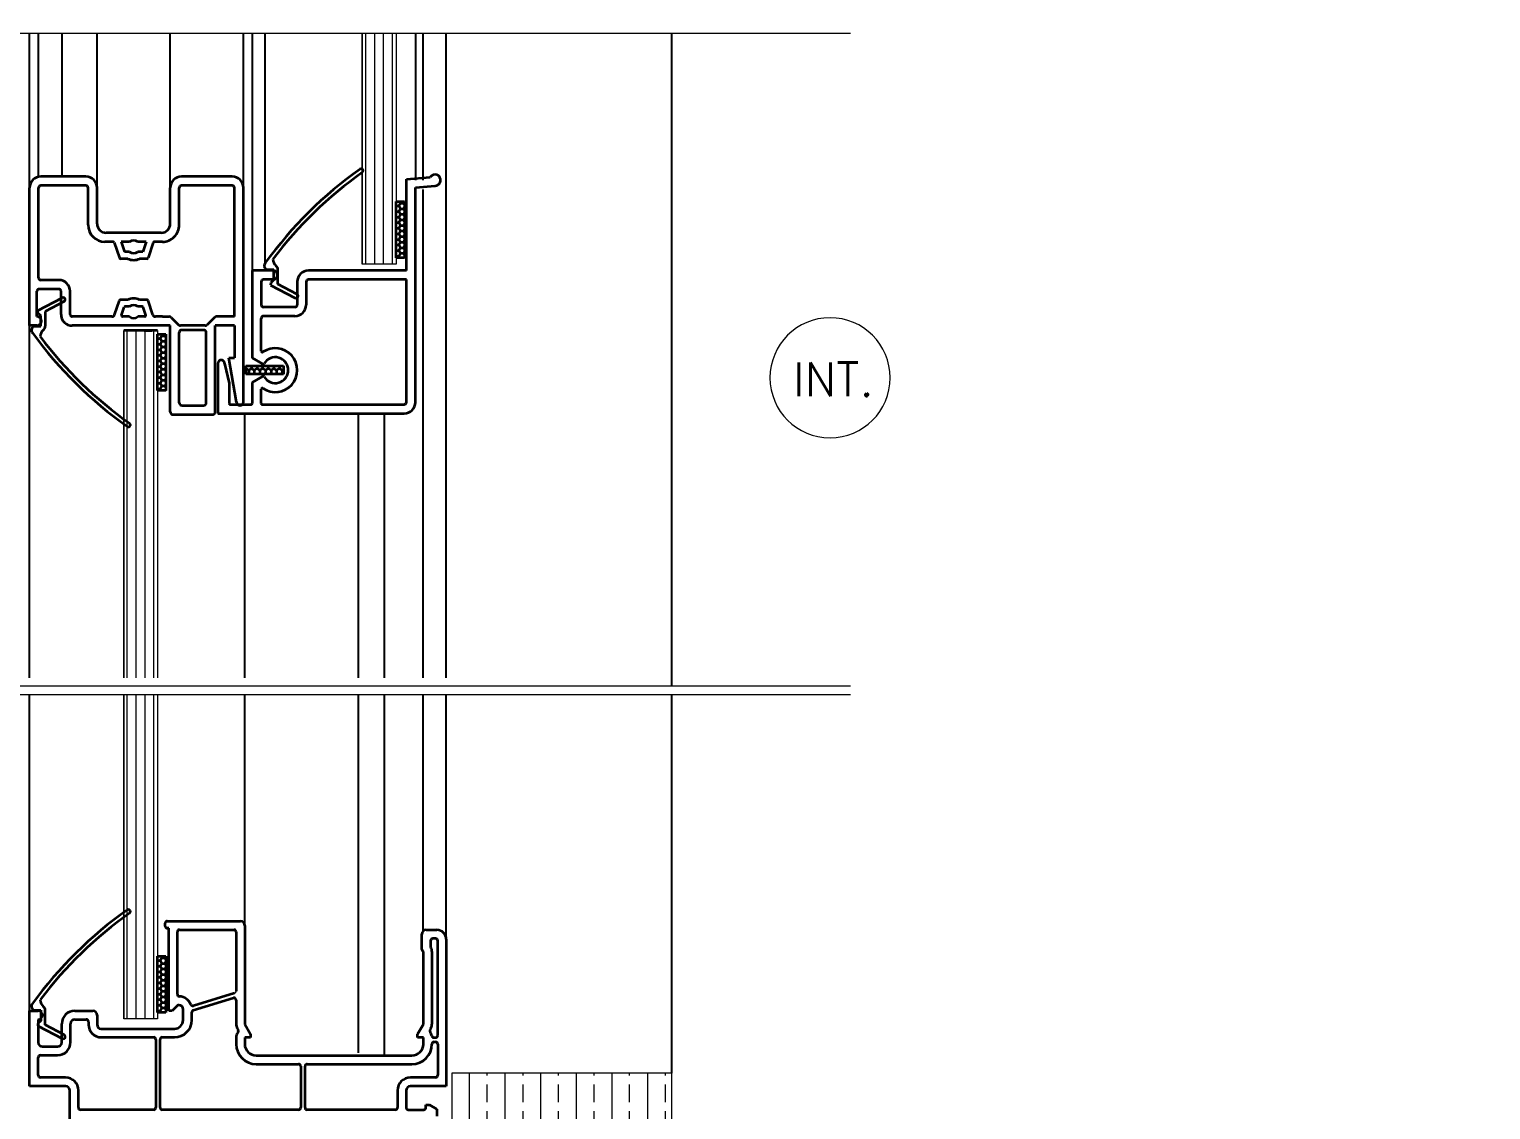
# Model space of a CAD drawing. Header units: metres. Extents: x -2 to 690, y -116 to 73.
# Drawn here: x 151.9503 to 152.2109, y 28.9035 to 29.0961 of the extents above; entities that cross this region are included whole.
import ezdxf

# ---------------------------------------------------------------- set-up
doc = ezdxf.new("R2010")
doc.units = ezdxf.units.M
doc.header["$LTSCALE"] = 5
doc.header["$MEASUREMENT"] = 0
doc.layers.get('0').update_dxf_attribs({"color": 30})
for name, color, linetype, lineweight in [('A-ANNO-SYMB', 3, 'Continuous', 18), ('A-ANNO-TEXT', 3, 'Continuous', 18), ('A-DETL-PATT', 8, 'Continuous', 18), ('A-ELEV-IDEN', 3, 'Continuous', 18), ('A-ELEV-MBE1', 7, 'Continuous', 35), ('A-ELEV-MBE2', 4, 'Continuous', 25), ('A-FURN', 8, 'Continuous', 18)]:
    doc.layers.add(name, color=color, linetype=linetype, lineweight=lineweight)
doc.styles.add('E-ROMANS', font='romans.shx', dxfattribs={"width": 0.8})
doc.dimstyles.new('E-0100_TICK_12', dxfattribs={"dimscale": 0.001, "dimtxt": 120, "dimasz": 120, "dimexe": 60, "dimexo": 40, "dimgap": 60, "dimtad": 0, "dimzin": 0, "dimdsep": 46, "dimtxsty": 'E-ROMANS', "dimblk": 'OBLIQUE', "dimcen": 60, "dimclrd": 256, "dimclre": 256, "dimclrt": 256, "dimadec": 0, "dimazin": 0, "dimtfac": 1, "dimtmove": 1, "dimatfit": 3, "dimldrblk": 'OPEN90', "dimfxl": 1, "dimtfill": 1, "dimtolj": 1, "dimtzin": 0, "dimlwd": -1, "dimarcsym": 0})

# ---------------------------------------------------------------- blocks, each defined once
blk = doc.blocks.new('_Oblique')
at = {"color": 0, "linetype": 'ByBlock', "lineweight": -2}
blk.add_line((-0.5, -0.5), (0.5, 0.5), dxfattribs=at)

msp = doc.modelspace()

# ---------------------------------------------------------------- hatches: boundary and pattern name
at = {"layer": 'A-DETL-PATT'}
h = msp.add_hatch(dxfattribs=at)
h.set_pattern_fill('BRASS', color=256, scale=0.001, angle=90, style=0)
h.set_pattern_definition([(90, (1.279851304013619, -0.7227296576386308), (-0.00635, 3.888253587292846e-19), []), (90, (1.276676304013619, -0.7227296576386308), (-0.00635, 3.888253587292846e-19), [0.003175, -0.0015875])])
h.paths.add_polyline_path([(152.0649116973536, 28.89997238655144), (152.0649116973536, 28.90997238655144), (152.0256961535204, 28.90997238655144), (152.0256961535204, 28.89997238655144)])

# ---------------------------------------------------------------- linework, layer by layer
at = {"layer": 'A-ANNO-SYMB'}
for p, q in [((152.0097201179787, 29.09532380908684), (152.0097201179787, 29.05420059116921)), ((152.0097201179787, 29.05420059116921), (152.0097201179787, 29.09532380908684)), ((152.0103345779252, 29.05420059116921), (152.0103345779252, 29.09532380908684)), ((152.0119273133359, 29.05420059116921), (152.0119273133359, 29.09532380908684)), ((152.0135200487757, 29.05420059116921), (152.0135200487757, 29.09532380908684)), ((152.0151127841864, 29.05420059116921), (152.0151127841864, 29.09532380908684)), ((152.0157399054051, 29.09532380908684), (152.0157399054051, 29.05420059116921)), ((152.0157399054051, 29.09532380908684), (152.0157399054051, 29.05420059116921)), ((152.0157399054051, 29.05420059116921), (152.0097201179787, 29.05420059116921)), ((151.9671760981336, 29.04237204293065), (151.9671760981336, 28.98043099773975)), ((151.9671760981336, 29.04237204293065), (151.97319588556, 29.04237204293065)), ((151.9671760981336, 28.98043099773975), (151.9671760981336, 29.04237204293065)), ((151.9677905580802, 28.98043099773975), (151.9677905580802, 29.04237204293065)), ((151.9693832934908, 28.98043099773975), (151.9693832934908, 29.04237204293065)), ((151.9709760289306, 28.98043099773975), (151.9709760289306, 29.04237204293065)), ((151.9725687643413, 28.98043099773975), (151.9725687643413, 29.04237204293065)), ((151.97319588556, 29.04237204293065), (151.97319588556, 28.98043099773975)), ((151.97319588556, 29.04237204293065), (151.97319588556, 28.98043099773975)), ((151.9671760981336, 28.97743837469796), (151.9671760981336, 28.91965235135911)), ((151.9671760981336, 28.91965235135911), (151.9671760981336, 28.97743837469796)), ((151.9677905580802, 28.91965235135911), (151.9677905580802, 28.97743837469796)), ((151.9693832934908, 28.91965235135911), (151.9693832934908, 28.97743837469796)), ((151.9709760289306, 28.91965235135911), (151.9709760289306, 28.97743837469796)), ((151.9725687643413, 28.91965235135911), (151.9725687643413, 28.97743837469796)), ((151.97319588556, 28.97743837469796), (151.97319588556, 28.91965235135911)), ((151.97319588556, 28.97743837469796), (151.97319588556, 28.91965235135911)), ((151.97319588556, 28.91965235135911), (151.9671760981336, 28.91965235135911)), ((151.9731326778028, 28.91965235135911), (151.9698438738314, 28.91965235135911))]:
    msp.add_line(p, q, dxfattribs=at)
msp.add_lwpolyline([(152.0256961535204, 28.89997238655144), (152.0649116973536, 28.89997238655144), (152.0649116973536, 28.90997238655144), (152.0256961535204, 28.90997238655144)], close=True, dxfattribs=at)
at = {"layer": 'A-ANNO-TEXT'}
for start, end in [(0, 180), (180, 0)]:
    msp.add_arc((152.0931260253638, 29.03395235974612), 0.01071215401680092, start, end, dxfattribs=at)
at = {"layer": 'A-ELEV-IDEN'}
for p, q in [((152.0967859278941, 29.09532380908684), (151.9280879328186, 29.09532380908684)), ((152.096785927894, 28.9789738893295), (151.9280879328185, 28.9789738893295)), ((152.096785927894, 28.97743837469796), (151.9280879328185, 28.97743837469796))]:
    msp.add_line(p, q, dxfattribs=at)
at = {"layer": 'A-ELEV-MBE1'}
for p, q in [((151.9503863215986, 29.04324810666629), (151.9503863215986, 29.06782890531656)), ((151.9519915982282, 29.0517761388536), (151.9519915982282, 29.06782890531656)), ((151.9604193006425, 29.06983550112534), (151.9523929174074, 29.06983550112534)), ((151.9604193006425, 29.06983550112534), (151.9523929174074, 29.06983550112534)), ((151.9604193006425, 29.06823022448123), (151.9523929174074, 29.06823022448123)), ((151.9608206197927, 29.0612071391505), (151.9608206197927, 29.06782890531656)), ((151.9624258964513, 29.06140779873283), (151.9624258964513, 29.06782890531656)), ((151.9754687691938, 29.06140779873283), (151.9754687691938, 29.06782890531656)), ((151.9770740458525, 29.0612071391505), (151.9770740458525, 29.06782890531656)), ((151.9865050461276, 29.06983550112534), (151.9774753650026, 29.06983550112534)), ((151.9865050461276, 29.06983550112534), (151.9774753650026, 29.06983550112534)), ((151.9865050461276, 29.06823022448123), (151.9774753650026, 29.06823022448123)), ((151.9869063653068, 29.04485338331768), (151.9869063653068, 29.06782890531656)), ((151.9885116419364, 29.02960321665785), (151.9885116419364, 29.06782890531656)), ((152.0175681267765, 29.06934767404062), (152.0218350281257, 29.06972097953156)), ((152.0175681267765, 29.05306884154459), (152.0175681267765, 29.06934767404062)), ((152.0175681267765, 29.05306884154459), (152.0175681267765, 29.06787670900565)), ((152.0191734034351, 29.06787670900565), (152.0226845441402, 29.06818389401349)), ((152.0191734034351, 29.02959167058623), (152.0191734034351, 29.06787670900565)), ((152.0157399054051, 29.0553253208044), (152.0157399054051, 29.0653582998483)), ((152.0157399054051, 29.0653582998483), (152.0172433288144, 29.0653582998483)), ((152.0162266774468, 29.06459053931656), (152.0165133698219, 29.06508710507376)), ((152.016513460655, 29.06508733751878), (152.0163547848542, 29.06536217207656)), ((152.0165132139418, 29.06508729996029), (152.017086598692, 29.06508729996029)), ((152.0170867544557, 29.06508710513197), (152.0172433288144, 29.0653582998483)), ((152.0172433288144, 29.06481630007227), (152.0170868453178, 29.0650873374533)), ((152.0172433288144, 29.0653582998483), (152.0172433288144, 29.0553253208044)), ((152.0157399054051, 29.0645907343195), (152.0162265215667, 29.0645907343195)), ((152.0157399054051, 29.06359760303065), (152.0162265215667, 29.06359760303065)), ((152.0157399054051, 29.06260447174907), (152.0162265215667, 29.06260447174907)), ((152.0162266773304, 29.06359740784581), (152.0165133697055, 29.06409397361029)), ((152.0162266772431, 29.06260427638233), (152.0165133696182, 29.06310084214681)), ((152.0165134607714, 29.06409420604803), (152.0162267683963, 29.06459077181251)), ((152.0165134608587, 29.06310107458456), (152.0162267684836, 29.06359764034903)), ((152.0165134609751, 29.06210794312108), (152.0162267686, 29.06260450888556)), ((152.0165132139418, 29.06409416867871), (152.017086598692, 29.06409416867871)), ((152.0165132139418, 29.06310103738986), (152.017086598692, 29.06310103738986)), ((152.0170867543684, 29.06409397366849), (152.0172433288144, 29.06436516856673)), ((152.0170867542519, 29.06310084220502), (152.0172433288144, 29.06337203727788)), ((152.0170867541646, 29.06210771074155), (152.0172433288144, 29.06237890598902)), ((152.0172433288144, 29.06382316879069), (152.0170868454051, 29.06409420598982)), ((152.0172433288144, 29.06283003750184), (152.0170868455216, 29.06310107452635)), ((151.9738634925352, 29.05980252208872), (151.9640311730809, 29.05980252208872)), ((152.0157399054051, 29.06161134046022), (152.0162265215667, 29.06161134046022)), ((152.0157399054051, 29.06061820917865), (152.0162265215667, 29.06061820917865)), ((152.0157399054051, 29.05962507788979), (152.0162265215667, 29.05962507788979)), ((152.0162266771267, 29.06161114491886), (152.0165133695018, 29.06210771068334)), ((152.0162266770394, 29.06061801345539), (152.0165133694145, 29.06111457921986)), ((152.016226676923, 29.05962488199191), (152.0165133692981, 29.06012144775639)), ((152.0165134610624, 29.06111481165761), (152.0162267686873, 29.06161137742209)), ((152.0165134611788, 29.06012168019413), (152.0162267688038, 29.06061824595861)), ((152.0165134612662, 29.05912854873066), (152.0162267688911, 29.05962511449514)), ((152.0165132139418, 29.06210790610101), (152.017086598692, 29.06210790610101)), ((152.0165132139418, 29.06111477481943), (152.017086598692, 29.06111477481943)), ((152.0165132139418, 29.06012164353058), (152.017086598692, 29.06012164353058)), ((152.0170867540482, 29.06111457927807), (152.0172433288144, 29.06138577470745)), ((152.0170867539609, 29.0601214478146), (152.0172433288144, 29.0603926434186)), ((152.0172433288144, 29.06183690622027), (152.0170868456089, 29.06210794306287)), ((152.0172433288144, 29.06084377493142), (152.0170868457253, 29.0611148115994)), ((152.0172433288144, 29.05985064364257), (152.0170868458126, 29.06012168013593)), ((151.9652911629136, 29.05819724543733), (151.9638305134913, 29.05819724543733)), ((151.9654815253061, 29.05806003999067), (151.9663933529127, 29.0553245571781)), ((151.966704872776, 29.05819724543733), (151.9673068515158, 29.05639130921088)), ((151.9682290808314, 29.05819724543733), (151.966704872776, 29.05819724543733)), ((151.9711897928691, 29.05819724543733), (151.9696655848138, 29.05819724543733)), ((151.9711897928691, 29.05819724543733), (151.9705878141294, 29.05639130921088)), ((151.9724131403391, 29.05806003999067), (151.9715013127324, 29.0553245571781)), ((151.9740641521248, 29.05819724543733), (151.9726035027315, 29.05819724543733)), ((152.0157399054051, 29.05863194660094), (152.0162265215667, 29.05863194660094)), ((152.0157399054051, 29.05763881531937), (152.0162265215667, 29.05763881531937)), ((152.0162266768357, 29.05863175052844), (152.0165133692107, 29.05912831629292)), ((152.0162266767192, 29.05763861906496), (152.0165133690943, 29.05813518482944)), ((152.0162266766319, 29.05664548760149), (152.016513369007, 29.05714205336597)), ((152.0165134613826, 29.05813541726718), (152.0162267690075, 29.05863198303166)), ((152.0165134614699, 29.05714228580371), (152.0162267690948, 29.05763885156819)), ((152.0165132139418, 29.05912851224901), (152.017086598692, 29.05912851224901)), ((152.0165132139418, 29.05813538096016), (152.017086598692, 29.05813538096016)), ((152.0165132139418, 29.05714224967858), (152.017086598692, 29.05714224967858)), ((152.0170867538445, 29.05912831635112), (152.0172433288144, 29.05939951213702)), ((152.0170867537572, 29.05813518488765), (152.0172433288144, 29.05840638084817)), ((152.0170867536408, 29.05714205342418), (152.0172433288144, 29.05741324955932)), ((152.0172433288144, 29.05885751236099), (152.017086845929, 29.05912854867245)), ((152.0172433288144, 29.05786438107214), (152.0170868460163, 29.05813541720898)), ((152.0172433288144, 29.05687124979056), (152.0170868461327, 29.0571422857455)), ((151.9678891031844, 29.05518735172416), (151.9665837153052, 29.05518735172416)), ((151.9682290808314, 29.05639130921088), (151.9673068515158, 29.05639130921088)), ((151.9705878141294, 29.05639130921088), (151.9696655848138, 29.05639130921088)), ((151.97131095034, 29.05518735172416), (151.9700055624316, 29.05518735172416)), ((152.0157399054051, 29.05664568403052), (152.0162265215667, 29.05664568403052)), ((152.0157399054051, 29.05565255274894), (152.0162265215667, 29.05565255274894)), ((152.0172433288144, 29.0553253208044), (152.0157399054051, 29.0553253208044)), ((152.0162266765155, 29.05565235613802), (152.0165133688906, 29.05614892190249)), ((152.0165134615863, 29.05614915434024), (152.0162267692112, 29.05664572010472)), ((152.0164134818378, 29.05532919303267), (152.0162267692985, 29.05565258864124)), ((152.0165132139418, 29.05614911838973), (152.017086598692, 29.05614911838973)), ((152.0170867535535, 29.0561489219607), (152.0172433288144, 29.05642011827775)), ((152.0172433288144, 29.05587811850171), (152.0170868462201, 29.05614915428203)), ((152.0171868674415, 29.05532919303267), (152.0172433288144, 29.05542698698889)), ((151.9938401313456, 29.05306884154459), (151.9900777642224, 29.05306884154459)), ((151.9900777642224, 29.05306884154459), (151.9900777642224, 29.03748893944328)), ((151.9925805153225, 29.05328229000486), (151.9939194750814, 29.05327532927084)), ((151.9939009354175, 29.05327461330205), (151.9938909995444, 29.05136335662144)), ((151.9946517301914, 29.05063380239779), (151.9946654380956, 29.05327063894845)), ((152.0175681267765, 29.05306884154459), (152.0001101668358, 29.05306884154459)), ((151.9516906088583, 29.04485338331768), (151.9516906088583, 29.04936822388015)), ((151.9555970734118, 29.04976954304482), (151.9520919280376, 29.04976954304482)), ((151.9555970734118, 29.05137481968893), (151.9523929174074, 29.05137481968893)), ((151.955998392591, 29.04525470247507), (151.955998392591, 29.04936822388015)), ((151.9576036692206, 29.04525470247507), (151.9576036692206, 29.04936822388015)), ((151.9916830408519, 29.05106224573581), (151.9916830408519, 29.04694872433072)), ((151.9938401313456, 29.05146356490048), (151.9920843600312, 29.05146356490048)), ((151.9933789454126, 29.05090709865806), (151.9933640869176, 29.05044236891161)), ((151.9933640869176, 29.05044236891161), (151.9976998696411, 29.04818456096735)), ((151.9938909995444, 29.05136335662144), (151.9933789454126, 29.05090709865806)), ((151.998052973785, 29.04886264472487), (151.9946517301914, 29.05063380239779)), ((151.998103571027, 29.05106224573581), (151.998103571027, 29.04694872433072)), ((151.9997088476857, 29.05106224573581), (151.9997088476857, 29.04694872433072)), ((152.0175681267765, 29.05146356490048), (152.0001101668358, 29.05146356490048)), ((152.0175681267765, 29.02959167058623), (152.0175681267765, 29.05146356490048)), ((152.0175681267765, 29.03119694723035), (152.0175681267765, 29.05146356490048)), ((151.9518567625391, 29.04595965559463), (151.9561925452335, 29.04821746353889)), ((151.9565456494065, 29.04753937978137), (151.9531444058129, 29.04576822210845)), ((151.9655501280403, 29.04519639693797), (151.9663933529127, 29.04772607157691)), ((151.9678891031844, 29.04786327702357), (151.9665837153052, 29.04786327702357)), ((151.9682290808314, 29.04665931954412), (151.9674514787521, 29.04665931954412)), ((151.970443186864, 29.04665931954412), (151.9696655848138, 29.04665931954412)), ((151.97131095034, 29.04786327702357), (151.9700055624316, 29.04786327702357)), ((151.9723445376048, 29.04519639693797), (151.9715013127324, 29.04772607157691)), ((151.9518716210341, 29.04549492585545), (151.9518567625391, 29.04595965559463)), ((151.9523836751659, 29.04503866789208), (151.9518716210341, 29.04549492585545)), ((151.952393611039, 29.04312741121146), (151.9523836751659, 29.04503866789208)), ((151.9531444058129, 29.04576822210845), (151.9531581137171, 29.04313138555779)), ((151.9650742220301, 29.04485338331768), (151.9580049883998, 29.04485338331768)), ((151.9650742220301, 29.04485338331768), (151.9638305134913, 29.04485338331768)), ((151.9667929106699, 29.0451174970284), (151.9672611163596, 29.04652211409018)), ((151.9682290808314, 29.04485338331768), (151.9669832730624, 29.04485338331768)), ((151.9682290808314, 29.04485338331768), (151.9669832730624, 29.04485338331768)), ((151.9709113925537, 29.04485338331768), (151.9696655848138, 29.04485338331768)), ((151.9709113925537, 29.04485338331768), (151.9696655848138, 29.04485338331768)), ((151.9711017549461, 29.0451174970284), (151.9706335492565, 29.04652211409018)), ((151.9740641521248, 29.04485338331768), (151.972820443586, 29.04485338331768)), ((151.9740641521248, 29.04485338331768), (151.972820443586, 29.04485338331768)), ((151.9740641521248, 29.04485338331768), (151.9752609793986, 29.04485338331768)), ((151.975615698776, 29.04470645373556), (151.9769271162704, 29.04339503624113)), ((151.9833482228468, 29.04470645373556), (151.9820368053524, 29.04339503624113)), ((151.9869063653068, 29.04485338331768), (151.9837029422242, 29.04485338331768)), ((151.9916830408519, 29.03871577465077), (151.9916830408519, 29.04454080935728)), ((151.9977022518769, 29.04654740516606), (151.9920843600312, 29.04654740516606)), ((151.9977022518769, 29.04494212852194), (151.9920843600312, 29.04494212852194)), ((151.9516906088583, 29.04324810666629), (151.9503863215986, 29.04324810666629)), ((151.951073190944, 29.04311973450138), (151.9524121507029, 29.0431266952354)), ((151.9754687691938, 29.04324810666629), (151.9580049883998, 29.04324810666629)), ((151.97319588556, 29.04237204293065), (151.9671760981336, 29.04237204293065)), ((151.9708130530389, 29.04237204293065), (151.9721579012885, 29.04237204293065)), ((151.97319588556, 29.04171602705799), (151.9746993089693, 29.04171602705799)), ((151.97319588556, 29.03168304802137), (151.97319588556, 29.04171602705799)), ((151.9736826576018, 29.04094826652625), (151.9739693499768, 29.04144483228345)), ((151.9739694408099, 29.04144506472847), (151.9738107650091, 29.04171989928625)), ((151.9739691940967, 29.04144502717725), (151.9745425788469, 29.04144502717725)), ((151.9745427346106, 29.04144483234893), (151.9746993089693, 29.04171602705799)), ((151.9746993089693, 29.04117402728923), (151.9745428254436, 29.04144506467026)), ((151.9746993089693, 29.04171602705799), (151.9746993089693, 29.03168304802137)), ((151.9754687691938, 29.02789764873058), (151.9754687691938, 29.04324810666629)), ((151.9770740458525, 29.02950292538197), (151.9770740458525, 29.04204414917956)), ((151.9816820859751, 29.04324810666629), (151.9772818356477, 29.04324810666629)), ((151.9814885566202, 29.04244546834423), (151.9774753650026, 29.04244546834423)), ((151.9818898757703, 29.02950292538197), (151.9818898757703, 29.04204414917956)), ((151.9869063653068, 29.04324810666629), (151.983495152429, 29.04324810666629)), ((151.983495152429, 29.02789764873058), (151.983495152429, 29.04324810666629)), ((151.9869063653068, 29.04324810666629), (151.9869063653068, 29.03752927009817)), ((151.97319588556, 29.04094846152919), (151.9736825017216, 29.04094846152919)), ((151.97319588556, 29.03995533024761), (151.9736825017216, 29.03995533024761)), ((151.97319588556, 29.03896219895876), (151.9736825017216, 29.03896219895876)), ((151.9736826574853, 29.03995513506277), (151.9739693498604, 29.04045170081998)), ((151.973682657398, 29.0389620035993), (151.9739693497731, 29.0394585693565)), ((151.9739694408972, 29.04045193326499), (151.9736827485221, 29.0409484990222)), ((151.9739694410136, 29.03945880180152), (151.9736827486385, 29.03995536755872)), ((151.97396944113, 29.03846567033805), (151.973682748755, 29.03896223609525)), ((151.9739691940967, 29.0404518958884), (151.9745425788469, 29.0404518958884)), ((151.9739691940967, 29.03945876459955), (151.9745425788469, 29.03945876459955)), ((151.9745427344069, 29.03945856942198), (151.9746993089693, 29.03972976448756)), ((151.9745427345233, 29.04045170088546), (151.9746993089693, 29.04072289577642)), ((151.9746993089693, 29.04018089600038), (151.9745428255601, 29.04045193320679)), ((151.9746993089693, 29.03918776471153), (151.9745428256765, 29.03945880174331)), ((151.97319588556, 29.03796906767719), (151.9736825017216, 29.03796906767719)), ((151.97319588556, 29.03697593638833), (151.9736825017216, 29.03697593638833)), ((151.9736826572816, 29.03796887213582), (151.9739693496567, 29.03846543789303)), ((151.9736826571943, 29.03697574067235), (151.9739693495694, 29.03747230642955)), ((151.9736826570779, 29.03598260920888), (151.973969349453, 29.03647917496608)), ((151.9739694412173, 29.03747253887457), (151.9736827488423, 29.03796910463177)), ((151.9739694413338, 29.0364794074111), (151.9736827489587, 29.0369759731683)), ((151.9739691940967, 29.03846563331797), (151.9745425788469, 29.03846563331797)), ((151.9739691940967, 29.03747250202912), (151.9745425788469, 29.03747250202912)), ((151.9739691940967, 29.03647937074755), (151.9745425788469, 29.03647937074755)), ((151.9745427343196, 29.03846543795123), (151.9746993089693, 29.03873663320599)), ((151.9745427342031, 29.03747230648776), (151.9746993089693, 29.03774350191714)), ((151.9745427341158, 29.03647917502429), (151.9746993089693, 29.03675037063556)), ((151.9746993089693, 29.03819463342996), (151.9745428257638, 29.03846567027984)), ((151.9746993089693, 29.03720150214111), (151.9745428258802, 29.03747253881636)), ((151.9746993089693, 29.03620837085953), (151.9745428259675, 29.03647940735289)), ((151.9839576469867, 29.03651215958132), (151.9839576469867, 29.02758507477745)), ((151.9851616044952, 29.03651215958132), (151.9859642427955, 29.03300061691596)), ((151.9859101074007, 29.03752927009817), (151.9869063653068, 29.03752927009817)), ((151.9873076844569, 29.02960321665785), (151.9859101074007, 29.03752927009817)), ((151.9919341678223, 29.03641714432058), (151.9900777642224, 29.03748893944328)), ((151.97319588556, 29.03598280509948), (151.9736825017216, 29.03598280509948)), ((151.97319588556, 29.03498967381791), (151.9736825017216, 29.03498967381791)), ((151.97319588556, 29.03399654252906), (151.9736825017216, 29.03399654252906)), ((151.9736826569906, 29.0349894777454), (151.9739693493657, 29.0354860435026)), ((151.9736826568742, 29.03399634628193), (151.9739693492492, 29.03449291203913)), ((151.9739694414211, 29.03548627594762), (151.973682749046, 29.03598284170483)), ((151.9739694415375, 29.03449314448415), (151.9736827491624, 29.03498971024135)), ((151.9739694416248, 29.03350001302067), (151.9736827492497, 29.03399657877788)), ((151.9739691940967, 29.0354862394587), (151.9745425788469, 29.0354862394587)), ((151.9739691940967, 29.03449310816984), (151.9745425788469, 29.03449310816984)), ((151.9745427339994, 29.03548604356081), (151.9746993089693, 29.03575723934671)), ((151.9745427339121, 29.03449291209734), (151.9746993089693, 29.03476410805786)), ((151.9745427337957, 29.03349978063386), (151.9746993089693, 29.03377097677629)), ((151.9746993089693, 29.03521523957068), (151.9745428260839, 29.03548627588214)), ((151.9746993089693, 29.0342221082891), (151.9745428261712, 29.03449314441866)), ((151.9889660420494, 29.03560955991168), (151.9894626077921, 29.0353228675366)), ((151.9889662381219, 29.03609633132772), (151.9889662381219, 29.03459290793296)), ((151.9889662381219, 29.03609633132772), (151.9956925913475, 29.03609633132772)), ((151.9956925913475, 29.03459290793296), (151.9889662381219, 29.03459290793296)), ((151.9891918038674, 29.03459290793296), (151.9894628401862, 29.03474939081832)), ((151.9894626078503, 29.03474948288829), (151.9897338036289, 29.03459290793296)), ((151.9894628037482, 29.03532302280553), (151.9894628037482, 29.03474963804809)), ((151.9894628402444, 29.03532277546663), (151.989959405987, 29.03560946784171)), ((151.9899591735056, 29.03560955980982), (151.9904557392483, 29.03532286743473)), ((151.9899593694035, 29.03609633132772), (151.9899593694035, 29.03560971518062)), ((151.9919341678223, 29.03420379295756), (151.9900777642224, 29.03313199784214)), ((151.990184935149, 29.03459290793296), (151.9904559716424, 29.03474939092019)), ((151.9904557393065, 29.03474948278643), (151.9907269349396, 29.03459290793296)), ((151.9904559350298, 29.03532302280553), (151.9904559350298, 29.03474963804809)), ((151.9904559717006, 29.03532277556849), (151.9909525374723, 29.03560946794358)), ((151.9909523049618, 29.03560955970795), (151.9914488707336, 29.03532286733287)), ((151.9909525006851, 29.03609633132772), (151.9909525006851, 29.03560971518062)), ((151.9911780664306, 29.03459290793296), (151.9914491030986, 29.03474939102205)), ((151.9914488707918, 29.03474948268456), (151.9917200662212, 29.03459290793296)), ((151.9914490663113, 29.03532302280553), (151.9914490663113, 29.03474963804809)), ((151.9914491031568, 29.03532277567036), (151.9919456689285, 29.03560946805272)), ((151.991945436418, 29.03560955960609), (151.9924420021898, 29.03532286723101)), ((151.9919456319667, 29.03609633132772), (151.9919456319667, 29.03560971518062)), ((151.9921711977122, 29.03459290793296), (151.9924422345839, 29.03474939112391)), ((151.992442002248, 29.0347494825827), (151.9927131975028, 29.03459290793296)), ((151.992442197622, 29.03532302280553), (151.992442197622, 29.03474963804809)), ((151.9924422346421, 29.03532277577949), (151.9929388003847, 29.03560946815458)), ((151.9929385679033, 29.03560955950423), (151.993435133646, 29.03532286712914)), ((151.9929387632482, 29.03609633132772), (151.9929387632482, 29.03560971518062)), ((151.9931643290228, 29.03459290793296), (151.9934353660401, 29.03474939123305)), ((151.9934351337042, 29.03474948248084), (151.9937063287843, 29.03459290793296)), ((151.9934353289036, 29.03532302280553), (151.9934353289036, 29.03474963804809)), ((151.9934353660983, 29.03532277588136), (151.9939319318409, 29.03560946825644)), ((151.9939316993595, 29.03560955940236), (151.9944282651022, 29.03532286702728)), ((151.9939318945298, 29.03609633132772), (151.9939318945298, 29.03560971518062)), ((151.9941574603044, 29.03459290793296), (151.9944284974963, 29.03474939133492)), ((151.9944282651895, 29.0347494823717), (151.9946994600659, 29.03459290793296)), ((151.9944284601852, 29.03532302280553), (151.9944284601852, 29.03474963804809)), ((151.9944284975545, 29.03532277598322), (151.9949250633262, 29.03560946835831)), ((151.9949248308157, 29.0356095593005), (151.9954213965875, 29.03532286691814)), ((151.9949250258114, 29.03609633132772), (151.9949250258114, 29.03560971518062)), ((151.995150591586, 29.03459290793296), (151.9954216289525, 29.03474939143678)), ((151.9954213966457, 29.03474948226983), (151.9956925913475, 29.03459290793296)), ((151.9954215914667, 29.03532302280553), (151.9954215914667, 29.03474963804809)), ((151.9954216290107, 29.03532286691814), (151.995696463583, 29.03548154272619)), ((151.9956925913475, 29.03609633132772), (151.9956925913475, 29.03459290793296)), ((151.97319588556, 29.03300341124748), (151.9736825017216, 29.03300341124748)), ((151.97319588556, 29.03201027995863), (151.9736825017216, 29.03201027995863)), ((151.9746993089693, 29.03168304802137), (151.97319588556, 29.03168304802137)), ((151.9736826567868, 29.03300321481118), (151.9739693491619, 29.03349978057566)), ((151.9736826566704, 29.0320100833477), (151.9739693490455, 29.03250664911218)), ((151.9739694417412, 29.03250688154992), (151.9736827493661, 29.0330034473144)), ((151.9738694619927, 29.03168692024963), (151.9736827494534, 29.03201031585093)), ((151.9739691940967, 29.03349997688827), (151.9745425788469, 29.03349997688827)), ((151.9739691940967, 29.03250684559942), (151.9745425788469, 29.03250684559942)), ((151.9745427337084, 29.03250664917039), (151.9746993089693, 29.03277784548743)), ((151.9746993089693, 29.03322897700025), (151.9745428262877, 29.03350001295519)), ((151.9746993089693, 29.0322358457114), (151.974542826375, 29.03250688149172)), ((151.9746428475964, 29.03168692024963), (151.9746993089693, 29.03178471420586)), ((151.9859642427955, 29.03300061691596), (151.9859642427955, 29.0293910110039)), ((151.9900777642224, 29.03313199784214), (151.9900777642224, 29.0293910110039)), ((151.9916830408519, 29.0293910110039), (151.9916830408519, 29.03190516263465)), ((151.9775756947829, 29.02900127642977), (151.9813882268399, 29.02900127642977)), ((151.9861649023851, 29.02919035142884), (151.9898771046328, 29.02919035142884)), ((151.9918837004415, 29.02919035142884), (152.0171668076264, 29.02919035142884)), ((151.9759704181533, 29.02739599977838), (151.9829935034695, 29.02739599977838)), ((151.9839576469867, 29.02758507477745), (152.0161635097365, 29.02758507477745)), ((152.0161635097365, 29.02758507477745), (152.0171668076264, 29.02758507477745)), ((151.9745593994348, 28.93619498584201), (151.9745593994348, 28.93670658537201)), ((151.9749430990969, 28.93709028501951), (151.987988887141, 28.93709028501951)), ((151.9751988988619, 28.93581128618723), (151.9749430990969, 28.93581128618723)), ((151.9751988988619, 28.92110279966335), (151.9751988988619, 28.93581128618723)), ((151.9767336974519, 28.92404145000808), (151.9767336974519, 28.93517178677473)), ((151.9771173970848, 28.93555548642223), (151.9868377881839, 28.93555548642223)), ((151.987221487846, 28.93517178677473), (151.987221487846, 28.92461792478469)), ((151.988756286436, 28.93632288572451), (151.988756286436, 28.91873107622712)), ((152.0203475574862, 28.93205102963737), (152.0203475574862, 28.93473692717714)), ((152.0211149567812, 28.93550432647215), (152.0230334550333, 28.93550432647215)), ((152.0218823560762, 28.93358582822737), (152.0218823560762, 28.93262444507025)), ((152.0227776552683, 28.93396952787487), (152.0222660557383, 28.93396952787487)), ((152.0231613549012, 28.9167030436937), (152.0231613549012, 28.93358582822737)), ((152.0246961535204, 28.93384162799237), (152.0246961535204, 28.90767331197174)), ((151.97319588556, 28.92077708100158), (151.97319588556, 28.9308100600382)), ((151.97319588556, 28.9308100600382), (151.9746993089693, 28.9308100600382)), ((151.97319588556, 28.9300424945094), (151.9736825017216, 28.9300424945094)), ((151.9736826574853, 28.92904916804298), (151.9739693498604, 28.92954573380019)), ((151.9736826576018, 28.93004229950646), (151.9739693499768, 28.93053886526366)), ((151.9739694408972, 28.9295459662452), (151.9736827485221, 28.93004253200241)), ((151.9739694408099, 28.93053909770868), (151.9738107650091, 28.93081393226646)), ((151.9739691940967, 28.93053906015746), (151.9745425788469, 28.93053906015746)), ((151.9739691940967, 28.92954592886861), (151.9745425788469, 28.92954592886861)), ((151.9745427346106, 28.93053886532914), (151.9746993089693, 28.9308100600382)), ((151.9745427345233, 28.92954573386567), (151.9746993089693, 28.92981692875663)), ((151.9746993089693, 28.93026806026944), (151.9745428254436, 28.93053909765047)), ((151.9746993089693, 28.92927492898059), (151.9745428255601, 28.929545966187)), ((151.9746993089693, 28.9308100600382), (151.9746993089693, 28.92077708100158)), ((152.0206033572512, 28.91873107622712), (152.0206033572512, 28.93168927413979)), ((152.0221381558412, 28.93166732998987), (152.0221381558412, 28.91873107622712)), ((151.97319588556, 28.92904936322782), (151.9736825017216, 28.92904936322782)), ((151.97319588556, 28.92805623193897), (151.9736825017216, 28.92805623193897)), ((151.97319588556, 28.92706310065012), (151.9736825017216, 28.92706310065012)), ((151.973682657398, 28.92805603657951), (151.9739693497731, 28.92855260233671)), ((151.9736826572816, 28.92706290511603), (151.9739693496567, 28.92755947087324)), ((151.9739694410136, 28.92855283478173), (151.9736827486385, 28.92904940053893)), ((151.97396944113, 28.92755970331826), (151.973682748755, 28.92805626907546)), ((151.9739694412173, 28.92656657185478), (151.9736827488423, 28.92706313761198)), ((151.9739691940967, 28.92855279757976), (151.9745425788469, 28.92855279757976)), ((151.9739691940967, 28.92755966629818), (151.9745425788469, 28.92755966629818)), ((151.9745427344069, 28.92855260239492), (151.9746993089693, 28.92882379746777)), ((151.9745427343196, 28.92755947093145), (151.9746993089693, 28.9278306661862)), ((151.9745427342031, 28.92656633946797), (151.9746993089693, 28.92683753489735)), ((151.9746993089693, 28.92828179769174), (151.9745428256765, 28.92855283472352)), ((151.9746993089693, 28.92728866641017), (151.9745428257638, 28.92755970326005)), ((151.97319588556, 28.92606996936854), (151.9736825017216, 28.92606996936854)), ((151.97319588556, 28.92507683807969), (151.9736825017216, 28.92507683807969)), ((151.97319588556, 28.92408370679812), (151.9736825017216, 28.92408370679812)), ((151.9736826571943, 28.92606977365256), (151.9739693495694, 28.92656633940976)), ((151.9736826570779, 28.92507664218909), (151.973969349453, 28.92557320794629)), ((151.9736826569906, 28.92408351072561), (151.9739693493657, 28.92458007648282)), ((151.9739694413338, 28.92557344039131), (151.9736827489587, 28.92607000614851)), ((151.9739694414211, 28.92458030892783), (151.973682749046, 28.92507687468504)), ((151.9739694415375, 28.92358717746436), (151.9736827491624, 28.92408374322156)), ((151.9739691940967, 28.92656653500933), (151.9745425788469, 28.92656653500933)), ((151.9739691940967, 28.92557340372776), (151.9745425788469, 28.92557340372776)), ((151.9739691940967, 28.92458027243891), (151.9745425788469, 28.92458027243891)), ((151.9745427341158, 28.9255732080045), (151.9746993089693, 28.92584440361577)), ((151.9745427339994, 28.92458007654102), (151.9746993089693, 28.92485127232692)), ((151.9746993089693, 28.92629553512132), (151.9745428258802, 28.92656657179657)), ((151.9746993089693, 28.92530240383974), (151.9745428259675, 28.92557344032582)), ((151.9746993089693, 28.92430927255089), (151.9745428260839, 28.92458030886235)), ((151.9869499711103, 28.92425099098807), (151.9795906995032, 28.92200103586118)), ((151.97319588556, 28.92309057550927), (151.9736825017216, 28.92309057550927)), ((151.97319588556, 28.92209744422769), (151.9736825017216, 28.92209744422769)), ((151.9736826568742, 28.92309037925486), (151.9739693492492, 28.92358694501934)), ((151.9736826567868, 28.92209724779139), (151.9739693491619, 28.92259381355587)), ((151.9736826566704, 28.92110411632791), (151.9739693490455, 28.92160068209239)), ((151.9739694416248, 28.92259404599361), (151.9736827492497, 28.92309061175809)), ((151.9739694417412, 28.92160091453013), (151.9736827493661, 28.92209748029461)), ((151.9739691940967, 28.92358714115005), (151.9745425788469, 28.92358714115005)), ((151.9739691940967, 28.92259400986848), (151.9745425788469, 28.92259400986848)), ((151.9739691940967, 28.92160087857963), (151.9745425788469, 28.92160087857963)), ((151.9745427339121, 28.92358694507755), (151.9746993089693, 28.92385814103807)), ((151.9745427337957, 28.92259381361407), (151.9746993089693, 28.9228650097565)), ((151.9745427337084, 28.9216006821506), (151.9746993089693, 28.92187187846764)), ((151.9746993089693, 28.92331614126204), (151.9745428261712, 28.92358717739888)), ((151.9746993089693, 28.92232300998046), (151.9745428262877, 28.9225940459354)), ((151.9746993089693, 28.92132987869161), (151.974542826375, 28.92160091447193)), ((151.9767492143046, 28.92201361570085), (151.9758383982598, 28.92110279966335)), ((151.9795632118375, 28.92119016891855), (151.9867256052866, 28.92337993234731)), ((151.987221487846, 28.92301299855069), (151.987221487846, 28.91873107622712)), ((151.9503863215986, 28.92110279966335), (151.9519211201886, 28.92110279966335)), ((151.9503863215986, 28.90767331197174), (151.9503863215986, 28.92110279966335)), ((151.951073190944, 28.92123117182826), (151.9524121507029, 28.92122421109423)), ((151.9523836751659, 28.91931223844484), (151.9518716210341, 28.91885598048146)), ((151.9519211201886, 28.91956800107335), (151.9519211201886, 28.91547520481879)), ((151.952393611039, 28.92122349512545), (151.9523836751659, 28.91931223844484)), ((151.9531444058129, 28.91858268422118), (151.9531581137171, 28.92121952077185)), ((151.9584440142107, 28.92110279966335), (151.9616415112878, 28.92110279966335)), ((151.9584440142107, 28.91956800107335), (151.9604904123307, 28.91956800107335)), ((151.9608741119928, 28.91918430142585), (151.9608741119928, 28.91867270188857)), ((151.9624089105828, 28.92033540036835), (151.9624089105828, 28.91867270188857)), ((151.97319588556, 28.92110431293884), (151.9736825017216, 28.92110431293884)), ((151.9746993089693, 28.92077708100158), (151.97319588556, 28.92077708100158)), ((151.9738694619927, 28.92078095322984), (151.9736827494534, 28.92110434883114)), ((151.9758383982598, 28.92110279966335), (151.9751988988619, 28.92110279966335)), ((151.9777568965119, 28.91944010119085), (151.9777568965119, 28.92135859942835)), ((151.9792916951019, 28.91944010119085), (151.9792916951019, 28.92082323512193)), ((151.9518716210341, 28.91885598048146), (151.9518567625391, 28.918391250735)), ((151.9518567625391, 28.918391250735), (151.9561925452335, 28.91613344279074)), ((151.9565456494065, 28.91681152654826), (151.9531444058129, 28.91858268422118)), ((151.9561418163257, 28.91547520481879), (151.9561418163257, 28.91880060177107)), ((151.9576766149157, 28.91547520481879), (151.9576766149157, 28.91880060177107)), ((151.9631763098778, 28.91790530259357), (151.9762220979219, 28.91790530259357)), ((151.9631763098778, 28.91637050400357), (151.9725130013148, 28.91637050400357)), ((151.9740477999048, 28.91637050400357), (151.9762220979219, 28.91637050400357)), ((151.987221487846, 28.9163193440462), (151.987221487846, 28.9151682451037)), ((151.9874271118506, 28.91796367692485), (151.987580806036, 28.9176974708015)), ((151.988756286436, 28.91873107622712), (151.989779485496, 28.9169588434587)), ((151.988756286436, 28.9163193440462), (151.988756286436, 28.9151682451037)), ((151.989779485496, 28.9163193440462), (151.988756286436, 28.9163193440462)), ((151.989779485496, 28.9169588434587), (151.989779485496, 28.9163193440462)), ((152.0195801581912, 28.9169588434587), (152.0206033572512, 28.91873107622712)), ((152.0195801581912, 28.9163193440462), (152.0195801581912, 28.9169588434587)), ((152.0206033572512, 28.9163193440462), (152.0195801581912, 28.9163193440462)), ((152.0206033572512, 28.9151682451037), (152.0206033572512, 28.9163193440462)), ((152.0219325318367, 28.91796367692485), (152.0217788376512, 28.9176974708015)), ((152.0224830939742, 28.9163193440462), (152.0227776552683, 28.9163193440462)), ((151.9526885194836, 28.91470780552379), (151.9553744170307, 28.91470780552379)), ((151.9728967009769, 28.91598680435607), (151.9728967009769, 28.90383631548218)), ((151.9736641002719, 28.90383631548218), (151.9736641002719, 28.91598680435607)), ((152.0225218555033, 28.9155519447512), (152.0227776552683, 28.9155519447512)), ((152.0231613549012, 28.9151682451037), (152.0231613549012, 28.90959181020924)), ((151.9519211201886, 28.90959181020924), (151.9519211201886, 28.91278930727902)), ((151.9523048198216, 28.91317300693379), (151.9553744170307, 28.91317300693379)), ((151.990802684556, 28.91312184697643), (152.0185569591312, 28.91312184697643)), ((151.990802684556, 28.91158704838643), (151.998348777638, 28.91158704838643)), ((151.9987324773001, 28.91120334873165), (151.9987324773001, 28.90383631548218)), ((151.9994998765951, 28.90383631548218), (151.9994998765951, 28.91120334873165)), ((151.999883576228, 28.91158704838643), (152.0185569591312, 28.91158704838643)), ((151.9567813157236, 28.90920811056174), (151.9523048198216, 28.90920811056174)), ((152.0227776552683, 28.90920811056174), (152.0183011593662, 28.90920811056174)), ((151.9567813157236, 28.90767331197174), (151.9503863215986, 28.90767331197174)), ((151.9575487150186, 28.90383631548218), (151.9575487150186, 28.90690591266946)), ((151.9590835136086, 28.90383631548218), (151.9590835136086, 28.90690591266946)), ((152.0159989614812, 28.90690591266946), (152.0159989614812, 28.90383631548218)), ((152.0175337600712, 28.90690591266946), (152.0175337600712, 28.90383631548218)), ((152.0246961535204, 28.90767331197174), (152.0183011593662, 28.90767331197174)), ((151.9575487150186, 28.89585017520841), (151.9575487150186, 28.90537111407582)), ((151.9725130013148, 28.90345261583468), (151.9594672132707, 28.90345261583468)), ((151.998348777638, 28.90345261583468), (151.9740477999048, 28.90345261583468)), ((152.0156152618192, 28.90345261583468), (151.999883576228, 28.90345261583468)), ((152.0179174597333, 28.90345261583468), (152.0206800971837, 28.90345261583468)), ((152.0210637968457, 28.90434791501218), (152.0217032962437, 28.90434791501218)), ((152.0210637968457, 28.90383631548218), (152.0210637968457, 28.90434791501218)), ((152.0217032962437, 28.90434791501218), (152.0230334550333, 28.90357994748672)), ((152.0230334550333, 28.90357994748672), (152.0230334550333, 28.90230151689218))]:
    msp.add_line(p, q, dxfattribs=at)
for centre, radius, start, end in [((152.0511850690239, 29.01190638134574), 0.07253506659754341, 125.2466227071975, 144.1106928908505), ((152.0512024409847, 29.01189145448393), 0.07185558243454825, 125.2685210070494, 143.0425322616895), ((152.009510830934, 29.07084586077884), 0.0003511542704320445, 305.0251175277861, 128.6312913046896), ((152.0226845441493, 29.06918719191004), 0.001003297896547295, 269.9999994830472, 147.923979245122), ((151.9523929174074, 29.06782890531656), 0.002006595808779821, 90, 180), ((151.9523929174001, 29.06782890530929), 0.0004013191719423049, 89.99999896122209, 179.9999989612221), ((151.9604193006425, 29.06782890531656), 0.002006595808779821, 0, 90), ((151.9604193006353, 29.06782890532384), 0.0004013191573903896, 359.9999989612221, 89.99999896122209), ((151.9774753650026, 29.06782890531656), 0.002006595808779821, 90, 180), ((151.9774753650099, 29.06782890532384), 0.0004013191573903896, 90.0000010387779, 180.0000010387779), ((151.9865050461276, 29.06782890531656), 0.002006595808779821, 0, 90), ((151.9865050461349, 29.06782890530929), 0.0004013191719423049, 1.038777911852468e-06, 90.0000010387779), ((151.9638305134986, 29.06120713914322), 0.003009893705893774, 179.9999998614976, 269.9999998614975), ((151.9640311730882, 29.06140779872556), 0.001605276636837516, 179.9999997403023, 269.9999997403023), ((151.9738634925424, 29.06140779874011), 0.001605276651389431, 269.9999997403023, 359.9999997403023), ((151.9740641521321, 29.06120713915778), 0.003009893720445689, 269.9999998614975, 359.9999998614976), ((151.9652911629157, 29.05799658585841), 0.0002006595789078268, 18.43494938751479, 90.00000056554558), ((151.9689473328226, 29.05729427732615), 0.001153792586491454, 51.50004959039652, 128.4999504096035), ((151.9726035027296, 29.05799658585841), 0.0002006595789065813, 89.99999943445442, 161.5650506124852), ((151.9665837153082, 29.05538801130672), 0.0002006595825501059, 198.4349479474829, 269.9999991235323), ((151.968947332808, 29.05729427732263), 0.002357750074526756, 243.3313394027212, 296.6686605972787), ((151.9689473328226, 29.05729427732206), 0.001153792586497015, 231.5000495906129, 308.4999504093871), ((151.9713109503369, 29.05538801130672), 0.0002006595825498892, 270.0000008764677, 341.5650520525172), ((151.9929577506063, 29.053918896234), 0.0007399824036066929, 136.5313146263163, 239.4748936505067), ((151.9952887175271, 29.0550703050385), 0.001504946847466129, 179.1507052586197, 232.3017213082381), ((151.9937882924251, 29.0522662032189), 0.0008026383236071896, 273.7030628359138, 86.29693716408622), ((151.9939009354152, 29.05327461328944), 0.0007645130108068965, 359.702145046014, 52.30172240088434), ((152.0001101668358, 29.05106224573581), 0.002006595808779821, 90, 180), ((151.9520919280303, 29.04936822387288), 0.0004013191719423049, 89.99999896122209, 179.9999989612221), ((151.9523929174001, 29.05177613886088), 0.0004013191719423049, 180.0000010387779, 270.0000010387779), ((151.9555970734118, 29.04936822388015), 0.002006595808779821, 0, 90), ((151.9555970734191, 29.04936822387288), 0.0004013191719423049, 1.038777911852468e-06, 90.0000010387779), ((151.9920843600239, 29.05106224572853), 0.0004013191719423049, 89.99999896122209, 179.9999989612221), ((152.0001101668431, 29.05106224574309), 0.0004013191573903896, 90.0000010387779, 180.0000010387779), ((151.95636909732, 29.04787842166013), 0.0003822565039282323, 297.5077186460795, 117.5077186465567), ((151.9665837153032, 29.04766261744465), 0.0002006595789065813, 89.99999943445442, 161.5650506124852), ((151.9674514787551, 29.04645865996156), 0.0002006595825445601, 90.00000087545149, 161.5650520536405), ((151.968947332808, 29.0457563514251), 0.002357750074520407, 63.33133940264094, 116.6686605973591), ((151.9689473328226, 29.04575635143295), 0.001153792586502576, 51.50004959082963, 128.4999504091704), ((151.9704431868609, 29.04645865996156), 0.0002006595825450503, 18.43494794635948, 89.999999124542), ((151.971310950342, 29.04766261744465), 0.0002006595789078268, 18.43494938751479, 90.00000056554558), ((151.9920843600239, 29.046948724338), 0.0004013191719423049, 180.0000010387779, 270.0000010387779), ((151.997876421713, 29.04852360284611), 0.000382256497208808, 242.4922832880218, 62.49228328849926), ((151.9977022518769, 29.04694872433072), 0.002006595808779821, 270, 0), ((151.9977022518696, 29.04694872432345), 0.0004013191573903896, 270.0000010387779, 1.038777911852468e-06), ((151.9516906088583, 29.04405074499198), 0.0008026383256947156, 270, 90), ((151.9580049883998, 29.04525470247507), 0.002006595808779821, 180, 270), ((151.9580049883889, 29.04525470248598), 0.0004013191683043261, 180.0000015581668, 270.0000015581668), ((151.9650742220471, 29.04535503228692), 0.0005016489692781792, 269.9999980606079, 341.5650492383379), ((151.9669832730623, 29.04505404289785), 0.0002006595801206091, 161.5650512208636, 270.0000000446324), ((151.9689473328226, 29.04575635142885), 0.001153792586502576, 231.5000495908296, 308.4999504091704), ((151.9709113925539, 29.04505404289785), 0.0002006595801216093, 269.9999999553676, 18.43494877913644), ((151.9728204435836, 29.0453550322668), 0.0005016489490890214, 198.4349490995702, 270.0000002773435), ((151.9752609793923, 29.04435173436082), 0.0005016489568753881, 44.99999928584026, 89.99999928644841), ((151.9837029422305, 29.04435173436082), 0.0005016489568756555, 90.00000071355161, 135.0000007141597), ((151.9920843600239, 29.04454080935), 0.0004013191719423049, 89.99999896122209, 179.9999989612221), ((151.9514504262308, 29.04248312827588), 0.0007399824082129876, 120.5251063996582, 223.4686854237808), ((152.0096777446235, 29.08449564316414), 0.07253506658193465, 215.8893071216183, 234.753377305277), ((151.9537813931559, 29.04133171947138), 0.001504946854793159, 127.6982788261958, 180.8492948757612), ((151.9523936110441, 29.04312741122044), 0.0007645130034262272, 307.698277329325, 0.2978546842142676), ((151.9772818356452, 29.0437497556195), 0.0005016489532465904, 225.000000289363, 270.0000002891139), ((151.9774753650099, 29.04204414918684), 0.0004013191573903896, 90.0000010387779, 180.0000010387779), ((151.9814885566129, 29.04204414918684), 0.0004013191573903896, 359.9999989612221, 89.99999896122209), ((151.9816820859777, 29.0437497556195), 0.0005016489532465584, 269.999999710886, 314.999999710637), ((152.0096951165684, 29.08451056993295), 0.07185558235056247, 216.9574676994652, 234.7314789540972), ((151.9941912856088, 29.03531046863907), 0.003912861827084217, 235.876705459232, 124.123294540768), ((151.984559625741, 29.03651215958132), 0.0006019787542754784, 0, 180), ((151.9918837004317, 29.03871577464804), 0.0002006595797094946, 179.9999992092471, 304.1232937497346), ((151.9920344976104, 29.0365909206148), 0.0002006595794438855, 240.0000005445312, 329.3030456322715), ((151.9941912856206, 29.03531046864271), 0.002307585180112327, 210.6969549118598, 149.3030450881402), ((151.9920344976141, 29.03403001666698), 0.0002006595781313808, 30.69695579667194, 120.0000008866449), ((151.9918837004297, 29.03190516263374), 0.0002006595777806029, 55.87670521154038, 179.9999997519684), ((151.9775756947938, 29.02950292537105), 0.0005016489412810189, 179.9999987534652, 269.9999987534652), ((151.981388226829, 29.02950292537105), 0.0005016489412810189, 270.0000012465348, 1.246534796978158e-06), ((151.9861649023778, 29.02939101101117), 0.0002006595823331737, 180.0000020775558, 270.0000020775558), ((151.9879096631966, 29.02960321665785), 0.0006019787397235632, 180, 0), ((151.98987710464, 29.02939101101117), 0.0002006595823331737, 269.9999979224442, 359.9999979224442), ((151.9918837004343, 29.02939101101117), 0.0002006595823331737, 180.0000020775558, 270.0000020775558), ((152.0171668076264, 29.02959167058623), 0.002006595808779821, 270, 0), ((152.0171668076227, 29.02959167058259), 0.0004013191537524108, 270.0000005193889, 5.19388955926234e-07), ((151.9680035065411, 29.0255561637315), 0.0003511542646188017, 231.3687109526529, 54.97488472976202), ((151.9759704181497, 29.02789764873421), 0.000501648955832934, 180.0000004155137, 270.0000004155137), ((151.9829935034731, 29.02789764873421), 0.000501648955832934, 269.9999995844862, 359.9999995844863), ((152.0096777446454, 28.87985526316914), 0.07253506659752608, 125.2466227071975, 144.1106928908505), ((152.0096951165684, 28.87984033639669), 0.07185558235057737, 125.2685210459028, 143.0425323005348), ((151.9680035065411, 28.93879474259814), 0.0003511542646177564, 305.025115270238, 128.6312890473471), ((151.9749430990896, 28.93670658536474), 0.0003836996547761374, 89.99999891352171, 179.9999989135217), ((151.9749430990932, 28.93619498584565), 0.0003836996584141161, 180.0000005432424, 270.0000005432424), ((151.9771173970921, 28.93517178678201), 0.0003836996402242221, 90.00000108647829, 180.0000010864782), ((151.9868377881912, 28.93517178676746), 0.0003836996547761374, 1.086478293409936e-06, 90.00000108647829), ((151.987988887141, 28.93632288572451), 0.0007673992950003594, 0, 90), ((152.0211149567812, 28.93473692717714), 0.0007673992950003594, 90, 180), ((152.0230334550369, 28.93384162798873), 0.001662698483414715, 1.253641326580671e-07, 90.00000012536415), ((152.0207312571342, 28.93205102963703), 0.0003836996479691379, 179.9999999503976, 250.5287793160047), ((152.022266055731, 28.93358582822009), 0.0003836996547761374, 89.99999891352171, 179.9999989135217), ((152.0222660557297, 28.93262444509196), 0.0003836996533657106, 180.0000032498857, 209.9264381169597), ((152.0206033572569, 28.9316673300117), 0.001534798584369668, 359.9999991848075, 29.92643405165707), ((152.022777655261, 28.93358582823464), 0.0003836996402242221, 359.9999989135217, 89.99999891352171), ((151.9514504262279, 28.92186777805739), 0.0007399824036105605, 136.5313146266008, 239.4748936501516), ((151.9537813931487, 28.9230191868619), 0.001504946847462603, 179.150705258548, 232.3017213083043), ((151.9523936110367, 28.92122349511283), 0.0007645130108157504, 359.7021450464179, 52.30172240060455), ((151.9771173971075, 28.92404145001285), 0.0003836996556376704, 180.0000007061063, 267.2705980692825), ((151.9770205309313, 28.92174229908494), 0.0003836996455125888, 91.9197867410939, 135.0000011293111), ((151.9769894972091, 28.92135859942744), 0.000767399302754157, 7.055722149808704e-08, 88.64253839925118), ((151.9769894972196, 28.92135859945279), 0.002302197868221719, 22.0739947108713, 87.27059709989695), ((151.9794785165699, 28.92236796967598), 0.0003836996677094818, 202.0739961287557, 287.0000011538397), ((151.986837788203, 28.92301299855319), 0.0003836996429704698, 359.9999996328901, 106.9999996326221), ((151.9519211201886, 28.92033540036835), 0.0007673992950003594, 270, 90), ((151.9584440142143, 28.91880060177471), 0.002302197888639057, 90.0000000905415, 180.0000000905414), ((151.9584440142143, 28.91880060177471), 0.0007673992986383382, 90.00000027161795, 180.0000002716179), ((151.960490412338, 28.91918430141857), 0.0003836996547761374, 1.086478293409936e-06, 90.00000108647829), ((151.9616415112878, 28.92033540036835), 0.0007673992950003594, 0, 90), ((151.9762220979182, 28.91944010118721), 0.001534798593638698, 270.0000001358122, 1.358122293422373e-07), ((151.9762220979182, 28.91944010118721), 0.003069597183639416, 270.0000000679061, 6.790611467111867e-08), ((151.9796753947528, 28.92082323511579), 0.0003836996508240307, 106.9999990858028, 179.9999990859349), ((151.95636909732, 28.9164724846695), 0.0003822565039291181, 242.4922813530835, 62.49228135427305), ((151.9631763098778, 28.91867270188857), 0.002302197885001078, 180, 270), ((151.9631763098778, 28.91867270188857), 0.0007673992950003594, 180, 270), ((151.9725130013221, 28.91598680434879), 0.0003836996547761374, 1.086478293409936e-06, 90.00000108647829), ((151.9740477999121, 28.91598680436335), 0.0003836996402242221, 90.00000108647829, 180.0000010864782), ((151.9887562864412, 28.91873107619222), 0.00153479859521255, 179.9999986958769, 209.9999986954386), ((151.9887562864405, 28.9163193440453), 0.001534798594477537, 141.8052627427122, 179.9999999665127), ((151.9872485123984, 28.91750562097002), 0.0003836996474357364, 321.8052641080194, 30.00000133206688), ((152.0221111312889, 28.91750562097002), 0.0003836996474360245, 149.9999986679331, 218.1947358919803), ((152.0206033572541, 28.91631934404757), 0.001534798587398968, 11.53695916746775, 38.19473735835424), ((152.020603357246, 28.91873107619222), 0.001534798595212451, 330.0000013045614, 1.304116576708872e-06), ((152.022483093966, 28.91670304370917), 0.0003836996629699182, 191.5369602536879, 270.0000012212288), ((152.022777655261, 28.91670304368643), 0.0003836996402242221, 270.0000010864783, 1.086478293409936e-06), ((151.9526885194836, 28.91547520481879), 0.0007673992950003594, 180, 270), ((151.9553744170307, 28.91547520481879), 0.0007673992950003594, 270, 0), ((151.9553744170307, 28.91547520481879), 0.002302197885001078, 270, 0), ((151.9908026845596, 28.91516824510007), 0.003581196713639656, 179.9999999417929, 269.9999999417929), ((151.9908026845596, 28.91516824510007), 0.002046398123638937, 179.9999998981441, 269.9999998981441), ((152.0185569591276, 28.91516824510007), 0.003581196713639656, 270.0000000582071, 5.820710222552676e-08), ((152.0185569591276, 28.91516824510007), 0.002046398123638937, 270.0000001018559, 1.018559151186842e-07), ((152.022521855496, 28.91516824509643), 0.0003836996547761374, 89.99999891352171, 179.9999989135217), ((152.022777655261, 28.91516824511098), 0.0003836996402242221, 359.9999989135217, 89.99999891352171), ((151.9523048198325, 28.91278930728993), 0.000383699643862201, 90.0000016297207, 180.0000016297207), ((151.9983487776417, 28.91120334872801), 0.0003836996584141161, 5.432424035929617e-07, 90.00000054324242), ((151.9998835762389, 28.91120334874256), 0.000383699643862201, 90.0000016297207, 180.0000016297207), ((151.9523048198289, 28.90959181020196), 0.0003836996402242221, 179.9999989135217, 269.9999989135217), ((151.95678131572, 28.9069059126731), 0.002302197888639057, 359.9999999094585, 89.99999990945851), ((152.0183011593699, 28.9069059126731), 0.002302197888639057, 90.0000000905415, 180.0000000905414), ((152.022777655261, 28.90959181020196), 0.0003836996402242221, 270.0000010864783, 1.086478293409936e-06), ((151.95678131572, 28.9069059126731), 0.0007673992986383382, 359.9999997283821, 89.99999972838205), ((152.0183011593699, 28.9069059126731), 0.0007673992986383382, 90.00000027161795, 180.0000002716179), ((151.9594672132634, 28.90383631548946), 0.0003836996547761374, 180.0000010864782, 270.0000010864783), ((151.9725130013221, 28.90383631548946), 0.0003836996547761374, 269.9999989135217, 359.9999989135217), ((151.9740477999121, 28.90383631547491), 0.0003836996402242221, 179.9999989135217, 269.9999989135217), ((151.9983487776453, 28.90383631548946), 0.0003836996547761374, 269.9999989135217, 359.9999989135217), ((151.9998835762353, 28.90383631547491), 0.0003836996402242221, 179.9999989135217, 269.9999989135217), ((152.0156152618265, 28.90383631548946), 0.0003836996547761374, 269.9999989135217, 359.9999989135217), ((152.017917459726, 28.90383631548946), 0.0003836996547761374, 180.0000010864782, 270.0000010864783), ((152.0206800971909, 28.90383631548946), 0.0003836996547761374, 269.9999989135217, 359.9999989135217)]:
    msp.add_arc(centre, radius, start, end, dxfattribs=at)
at = {"layer": 'A-ELEV-MBE2'}
for p, q in [((151.9503863215986, 29.06782890531656), (151.9503863215986, 29.09532380908684)), ((151.9519211201886, 29.09532380908684), (151.9519211201886, 29.06978517608411)), ((151.9561418163257, 29.09532380908684), (151.9561418163257, 29.06978517608411)), ((151.9624258964513, 29.06782890531656), (151.9624258964513, 29.09532380908684)), ((151.9754687691938, 29.06782890531656), (151.9754687691938, 29.09532380908684)), ((151.9885116419364, 29.06782890531656), (151.9885116419364, 29.09532380908684)), ((151.9900777642224, 29.09532380908684), (151.9900777642224, 29.05271967502529)), ((151.992420708023, 29.05442797306648), (151.992420708023, 29.09532380908684)), ((152.0191734034351, 29.09532380908684), (152.0191734034351, 29.06917711411996)), ((152.0205416803555, 29.06917711411996), (152.0205416803555, 29.09532380908684)), ((152.0246961535204, 28.98043099773975), (152.0246961535204, 29.09532380908684)), ((152.0205416803555, 28.98043099773975), (152.0205416803555, 29.06752066927482)), ((151.9503863215986, 28.98043099773975), (151.9503863215986, 29.04324810666629)), ((151.988756286436, 28.98043099773975), (151.988756286436, 29.02736625458681)), ((152.0090027449378, 29.02758507477745), (152.0090027449378, 28.98043099773975)), ((152.0136435973882, 29.02758507477745), (152.0136435973882, 28.98043099773975)), ((151.9503863215986, 28.92110279966335), (151.9503863215986, 28.97743837469796)), ((151.988756286436, 28.93632288572451), (151.988756286436, 28.97743837469796)), ((152.0090027449378, 28.97743837469796), (152.0090027449378, 28.91357449274699)), ((152.0136435973882, 28.97743837469796), (152.0136435973882, 28.91334736348552)), ((152.0205416803555, 28.93524707989025), (152.0205416803555, 28.97743837469796)), ((152.0246961535204, 28.93384162799237), (152.0246961535204, 28.97743837469796))]:
    msp.add_line(p, q, dxfattribs=at)
for points in [[(152.0649116973536, 28.9789738893295), (152.0649116973536, 29.09532380908684)], [(152.0649116973536, 28.90997238655144), (152.0649116973536, 28.97743837469796)]]:
    msp.add_lwpolyline(points, dxfattribs=at)
at = {"layer": 'A-FURN'}
msp.add_arc((151.9868377881952, 28.92461792479083), 0.0003836996508262488, 286.9999990859799, 359.9999990856678, dxfattribs=at)

# ---------------------------------------------------------------- texts
at = {"layer": 'A-ANNO-TEXT', "style": 'E-ROMANS'}
msp.add_text('INT.', height=0.006, dxfattribs=at).set_placement((152.0865376334128, 29.03064712150805))

# ---------------------------------------------------------------- leaders
at = {"layer": 'A-ANNO-TEXT', "annotation_type": 0, "has_hookline": 1, "hookline_direction": 1, "horizontal_direction": (-1, 0, 0)}
msp.add_leader([(152.0880023315277, 29.9255215715745), (152.1160469646249, 29.86118813615291), (152.1687134619016, 29.86118813615291)], dimstyle='E-0100_TICK_12', override={"dimasz": 0.05, "dimtad": 0, "dimldrblk": 'Open90'}, dxfattribs=at)
at = {"layer": 'A-ANNO-TEXT', "annotation_type": 0, "has_hookline": 1, "hookline_direction": 1}
for points in [[(152.6176436203589, 29.12454986392483), (152.6176436203589, 28.98373243690019), (152.5168147207345, 28.98373243690019)], [(152.5634204904248, 29.07744314530242), (152.5634204904248, 29.01812736786064), (152.5168147207345, 29.01812736786064)], [(152.5879139857114, 29.05592227336433), (152.5879139857114, 29.00089593559723), (152.5168147207345, 29.00089593559723)], [(152.5355142792834, 29.05584808597759), (152.5355142792834, 29.03417123873664), (152.5168147207345, 29.03417123873664)]]:
    msp.add_leader(points, dimstyle='E-0100_TICK_12', override={"dimasz": 0.05, "dimtad": 0, "dimldrblk": 'Open90'}, dxfattribs=at)

doc.saveas('drawing.dxf')
